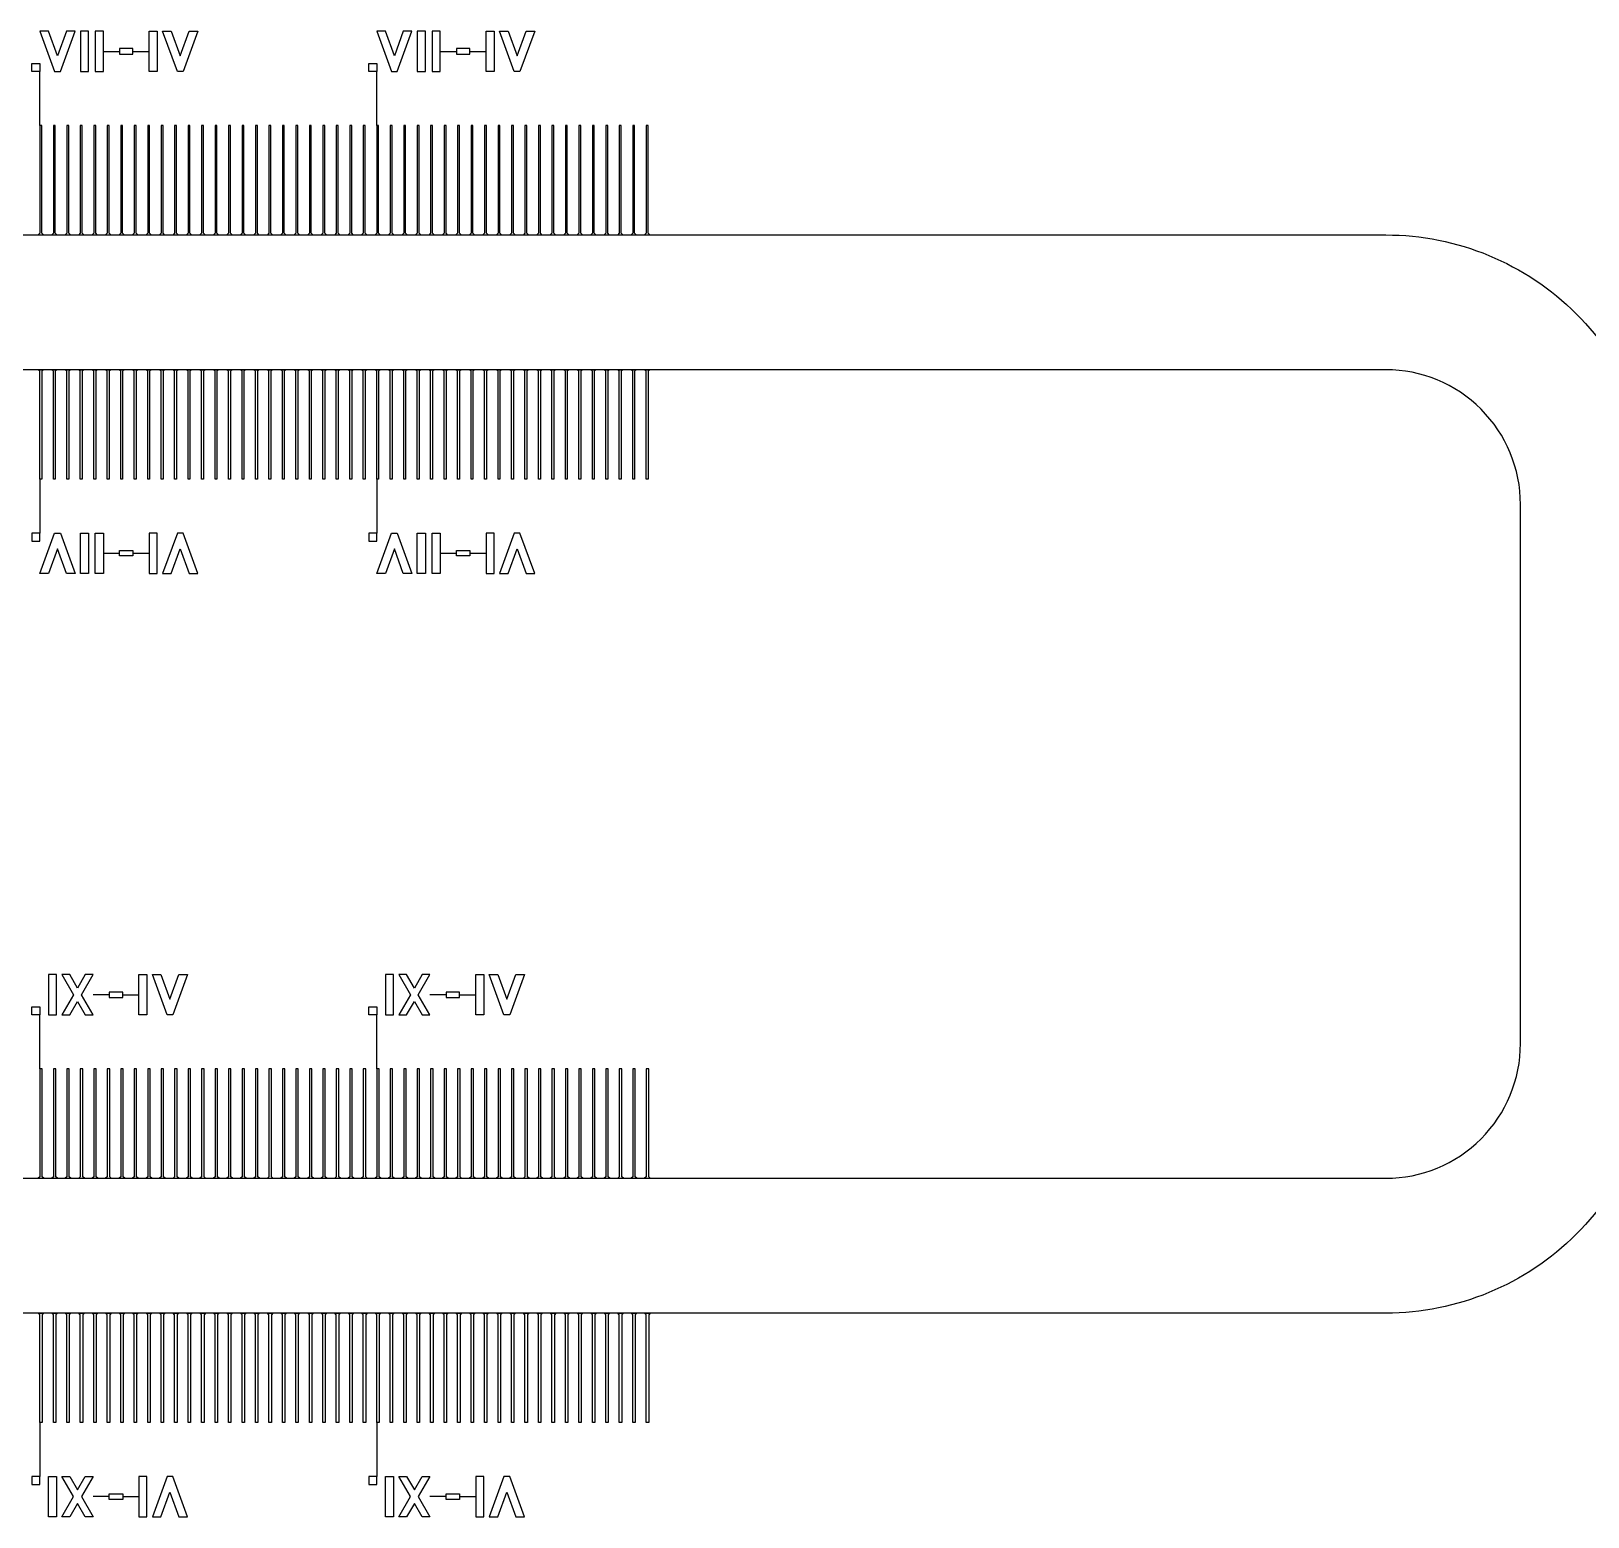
# Model space of a CAD drawing. Extents: x 135699 to 160699, y 112501 to 137501.
# Drawn here: x 149946 to 150524, y 124726 to 125277 of the extents above; entities that cross this region are included whole.
import ezdxf

# ---------------------------------------------------------------- set-up
doc = ezdxf.new("R2010")
doc.units = 13
for name, color, linetype in [('0.7', 50, 'Continuous'), ('0.9', 240, 'Continuous'), ('Main', 140, 'Continuous')]:
    doc.layers.add(name, color=color, linetype=linetype)
doc.layers.add('Write', color=7, linetype='Continuous', true_color=0x839eaa)

msp = doc.modelspace()

# ---------------------------------------------------------------- linework, layer by layer
for p, q in [((149973.23, 125269.41), (149979.23, 125269.41)), ((149984.23, 125269.41), (149990.23, 125269.41)), ((150098.23, 125269.41), (150104.23, 125269.41)), ((150109.23, 125269.41), (150115.23, 125269.41)), ((149949.68, 125241.91), (149949.68, 125261.91)), ((150074.68, 125241.91), (150074.68, 125261.91)), ((149949.68, 125110.71), (149949.68, 125090.71)), ((150074.68, 125110.71), (150074.68, 125090.71)), ((149973.23, 125083.21), (149979.23, 125083.21)), ((149984.23, 125083.21), (149990.23, 125083.21)), ((150098.23, 125083.21), (150104.23, 125083.21)), ((150109.23, 125083.21), (150115.23, 125083.21)), ((149975.42, 124919.41), (149969.42, 124919.41)), ((149980.42, 124919.41), (149986.42, 124919.41)), ((150100.42, 124919.41), (150094.42, 124919.41)), ((150105.42, 124919.41), (150111.42, 124919.41)), ((149949.68, 124891.91), (149949.68, 124911.91)), ((150074.68, 124891.91), (150074.68, 124911.91)), ((149949.68, 124760.71), (149949.68, 124740.71)), ((150074.68, 124760.71), (150074.68, 124740.71)), ((149975.42, 124733.21), (149969.42, 124733.21)), ((149980.42, 124733.21), (149986.42, 124733.21)), ((150100.42, 124733.21), (150094.42, 124733.21)), ((150105.42, 124733.21), (150111.42, 124733.21))]:
    msp.add_line(p, q)
at = {"layer": '0.7'}
for points in [[(149950.98, 125201.31), (149950.38, 125201.91), (149950.38, 125241.91), (149949.68, 125241.91), (149949.68, 125201.91), (149949.08, 125201.31)], [(149955.98, 125201.31), (149955.38, 125201.91), (149955.38, 125241.91), (149954.68, 125241.91), (149954.68, 125201.91), (149954.08, 125201.31)], [(149960.98, 125201.31), (149960.38, 125201.91), (149960.38, 125241.91), (149959.68, 125241.91), (149959.68, 125201.91), (149959.08, 125201.31)], [(149965.98, 125201.31), (149965.38, 125201.91), (149965.38, 125241.91), (149964.68, 125241.91), (149964.68, 125201.91), (149964.08, 125201.31)], [(149970.98, 125201.31), (149970.38, 125201.91), (149970.38, 125241.91), (149969.68, 125241.91), (149969.68, 125201.91), (149969.08, 125201.31)], [(149975.98, 125201.31), (149975.38, 125201.91), (149975.38, 125241.91), (149974.68, 125241.91), (149974.68, 125201.91), (149974.08, 125201.31)], [(149980.98, 125201.31), (149980.38, 125201.91), (149980.38, 125241.91), (149979.68, 125241.91), (149979.68, 125201.91), (149979.08, 125201.31)], [(149985.98, 125201.31), (149985.38, 125201.91), (149985.38, 125241.91), (149984.68, 125241.91), (149984.68, 125201.91), (149984.08, 125201.31)], [(149990.98, 125201.31), (149990.38, 125201.91), (149990.38, 125241.91), (149989.68, 125241.91), (149989.68, 125201.91), (149989.08, 125201.31)], [(149995.98, 125201.31), (149995.38, 125201.91), (149995.38, 125241.91), (149994.68, 125241.91), (149994.68, 125201.91), (149994.08, 125201.31)], [(150000.98, 125201.31), (150000.38, 125201.91), (150000.38, 125241.91), (149999.68, 125241.91), (149999.68, 125201.91), (149999.08, 125201.31)], [(150005.98, 125201.31), (150005.38, 125201.91), (150005.38, 125241.91), (150004.68, 125241.91), (150004.68, 125201.91), (150004.08, 125201.31)], [(150010.98, 125201.31), (150010.38, 125201.91), (150010.38, 125241.91), (150009.68, 125241.91), (150009.68, 125201.91), (150009.08, 125201.31)], [(150015.98, 125201.31), (150015.38, 125201.91), (150015.38, 125241.91), (150014.68, 125241.91), (150014.68, 125201.91), (150014.08, 125201.31)], [(150020.98, 125201.31), (150020.38, 125201.91), (150020.38, 125241.91), (150019.68, 125241.91), (150019.68, 125201.91), (150019.08, 125201.31)], [(150025.98, 125201.31), (150025.38, 125201.91), (150025.38, 125241.91), (150024.68, 125241.91), (150024.68, 125201.91), (150024.08, 125201.31)], [(150030.98, 125201.31), (150030.38, 125201.91), (150030.38, 125241.91), (150029.68, 125241.91), (150029.68, 125201.91), (150029.08, 125201.31)], [(150035.98, 125201.31), (150035.38, 125201.91), (150035.38, 125241.91), (150034.68, 125241.91), (150034.68, 125201.91), (150034.08, 125201.31)], [(150040.98, 125201.31), (150040.38, 125201.91), (150040.38, 125241.91), (150039.68, 125241.91), (150039.68, 125201.91), (150039.08, 125201.31)], [(150045.98, 125201.31), (150045.38, 125201.91), (150045.38, 125241.91), (150044.68, 125241.91), (150044.68, 125201.91), (150044.08, 125201.31)], [(150050.98, 125201.31), (150050.38, 125201.91), (150050.38, 125241.91), (150049.68, 125241.91), (150049.68, 125201.91), (150049.08, 125201.31)], [(150055.98, 125201.31), (150055.38, 125201.91), (150055.38, 125241.91), (150054.68, 125241.91), (150054.68, 125201.91), (150054.08, 125201.31)], [(150060.98, 125201.31), (150060.38, 125201.91), (150060.38, 125241.91), (150059.68, 125241.91), (150059.68, 125201.91), (150059.08, 125201.31)], [(150065.98, 125201.31), (150065.38, 125201.91), (150065.38, 125241.91), (150064.68, 125241.91), (150064.68, 125201.91), (150064.08, 125201.31)], [(150070.98, 125201.31), (150070.38, 125201.91), (150070.38, 125241.91), (150069.68, 125241.91), (150069.68, 125201.91), (150069.08, 125201.31)], [(150075.98, 125201.31), (150075.38, 125201.91), (150075.38, 125241.91), (150074.68, 125241.91), (150074.68, 125201.91), (150074.08, 125201.31)], [(150080.98, 125201.31), (150080.38, 125201.91), (150080.38, 125241.91), (150079.68, 125241.91), (150079.68, 125201.91), (150079.08, 125201.31)], [(150085.98, 125201.31), (150085.38, 125201.91), (150085.38, 125241.91), (150084.68, 125241.91), (150084.68, 125201.91), (150084.08, 125201.31)], [(150090.98, 125201.31), (150090.38, 125201.91), (150090.38, 125241.91), (150089.68, 125241.91), (150089.68, 125201.91), (150089.08, 125201.31)], [(150095.98, 125201.31), (150095.38, 125201.91), (150095.38, 125241.91), (150094.68, 125241.91), (150094.68, 125201.91), (150094.08, 125201.31)], [(150100.98, 125201.31), (150100.38, 125201.91), (150100.38, 125241.91), (150099.68, 125241.91), (150099.68, 125201.91), (150099.08, 125201.31)], [(150105.98, 125201.31), (150105.38, 125201.91), (150105.38, 125241.91), (150104.68, 125241.91), (150104.68, 125201.91), (150104.08, 125201.31)], [(150110.98, 125201.31), (150110.38, 125201.91), (150110.38, 125241.91), (150109.68, 125241.91), (150109.68, 125201.91), (150109.08, 125201.31)], [(150115.98, 125201.31), (150115.38, 125201.91), (150115.38, 125241.91), (150114.68, 125241.91), (150114.68, 125201.91), (150114.08, 125201.31)], [(150120.98, 125201.31), (150120.38, 125201.91), (150120.38, 125241.91), (150119.68, 125241.91), (150119.68, 125201.91), (150119.08, 125201.31)], [(150125.98, 125201.31), (150125.38, 125201.91), (150125.38, 125241.91), (150124.68, 125241.91), (150124.68, 125201.91), (150124.08, 125201.31)], [(150130.98, 125201.31), (150130.38, 125201.91), (150130.38, 125241.91), (150129.68, 125241.91), (150129.68, 125201.91), (150129.08, 125201.31)], [(150135.98, 125201.31), (150135.38, 125201.91), (150135.38, 125241.91), (150134.68, 125241.91), (150134.68, 125201.91), (150134.08, 125201.31)], [(150140.98, 125201.31), (150140.38, 125201.91), (150140.38, 125241.91), (150139.68, 125241.91), (150139.68, 125201.91), (150139.08, 125201.31)], [(150145.98, 125201.31), (150145.38, 125201.91), (150145.38, 125241.91), (150144.68, 125241.91), (150144.68, 125201.91), (150144.08, 125201.31)], [(150150.98, 125201.31), (150150.38, 125201.91), (150150.38, 125241.91), (150149.68, 125241.91), (150149.68, 125201.91), (150149.08, 125201.31)], [(150155.98, 125201.31), (150155.38, 125201.91), (150155.38, 125241.91), (150154.68, 125241.91), (150154.68, 125201.91), (150154.08, 125201.31)], [(150160.98, 125201.31), (150160.38, 125201.91), (150160.38, 125241.91), (150159.68, 125241.91), (150159.68, 125201.91), (150159.08, 125201.31)], [(150165.98, 125201.31), (150165.38, 125201.91), (150165.38, 125241.91), (150164.68, 125241.91), (150164.68, 125201.91), (150164.08, 125201.31)], [(150170.98, 125201.31), (150170.38, 125201.91), (150170.38, 125241.91), (150169.68, 125241.91), (150169.68, 125201.91), (150169.08, 125201.31)], [(150175.98, 125201.31), (150175.38, 125201.91), (150175.38, 125241.91), (150174.68, 125241.91), (150174.68, 125201.91), (150174.08, 125201.31)], [(149950.98, 125151.31), (149950.38, 125150.71), (149950.38, 125110.71), (149949.68, 125110.71), (149949.68, 125150.71), (149949.08, 125151.31)], [(149955.98, 125151.31), (149955.38, 125150.71), (149955.38, 125110.71), (149954.68, 125110.71), (149954.68, 125150.71), (149954.08, 125151.31)], [(149960.98, 125151.31), (149960.38, 125150.71), (149960.38, 125110.71), (149959.68, 125110.71), (149959.68, 125150.71), (149959.08, 125151.31)], [(149965.98, 125151.31), (149965.38, 125150.71), (149965.38, 125110.71), (149964.68, 125110.71), (149964.68, 125150.71), (149964.08, 125151.31)], [(149970.98, 125151.31), (149970.38, 125150.71), (149970.38, 125110.71), (149969.68, 125110.71), (149969.68, 125150.71), (149969.08, 125151.31)], [(149975.98, 125151.31), (149975.38, 125150.71), (149975.38, 125110.71), (149974.68, 125110.71), (149974.68, 125150.71), (149974.08, 125151.31)], [(149980.98, 125151.31), (149980.38, 125150.71), (149980.38, 125110.71), (149979.68, 125110.71), (149979.68, 125150.71), (149979.08, 125151.31)], [(149985.98, 125151.31), (149985.38, 125150.71), (149985.38, 125110.71), (149984.68, 125110.71), (149984.68, 125150.71), (149984.08, 125151.31)], [(149990.98, 125151.31), (149990.38, 125150.71), (149990.38, 125110.71), (149989.68, 125110.71), (149989.68, 125150.71), (149989.08, 125151.31)], [(149995.98, 125151.31), (149995.38, 125150.71), (149995.38, 125110.71), (149994.68, 125110.71), (149994.68, 125150.71), (149994.08, 125151.31)], [(150000.98, 125151.31), (150000.38, 125150.71), (150000.38, 125110.71), (149999.68, 125110.71), (149999.68, 125150.71), (149999.08, 125151.31)], [(150005.98, 125151.31), (150005.38, 125150.71), (150005.38, 125110.71), (150004.68, 125110.71), (150004.68, 125150.71), (150004.08, 125151.31)], [(150010.98, 125151.31), (150010.38, 125150.71), (150010.38, 125110.71), (150009.68, 125110.71), (150009.68, 125150.71), (150009.08, 125151.31)], [(150015.98, 125151.31), (150015.38, 125150.71), (150015.38, 125110.71), (150014.68, 125110.71), (150014.68, 125150.71), (150014.08, 125151.31)], [(150020.98, 125151.31), (150020.38, 125150.71), (150020.38, 125110.71), (150019.68, 125110.71), (150019.68, 125150.71), (150019.08, 125151.31)], [(150025.98, 125151.31), (150025.38, 125150.71), (150025.38, 125110.71), (150024.68, 125110.71), (150024.68, 125150.71), (150024.08, 125151.31)], [(150030.98, 125151.31), (150030.38, 125150.71), (150030.38, 125110.71), (150029.68, 125110.71), (150029.68, 125150.71), (150029.08, 125151.31)], [(150035.98, 125151.31), (150035.38, 125150.71), (150035.38, 125110.71), (150034.68, 125110.71), (150034.68, 125150.71), (150034.08, 125151.31)], [(150040.98, 125151.31), (150040.38, 125150.71), (150040.38, 125110.71), (150039.68, 125110.71), (150039.68, 125150.71), (150039.08, 125151.31)], [(150045.98, 125151.31), (150045.38, 125150.71), (150045.38, 125110.71), (150044.68, 125110.71), (150044.68, 125150.71), (150044.08, 125151.31)], [(150050.98, 125151.31), (150050.38, 125150.71), (150050.38, 125110.71), (150049.68, 125110.71), (150049.68, 125150.71), (150049.08, 125151.31)], [(150055.98, 125151.31), (150055.38, 125150.71), (150055.38, 125110.71), (150054.68, 125110.71), (150054.68, 125150.71), (150054.08, 125151.31)], [(150060.98, 125151.31), (150060.38, 125150.71), (150060.38, 125110.71), (150059.68, 125110.71), (150059.68, 125150.71), (150059.08, 125151.31)], [(150065.98, 125151.31), (150065.38, 125150.71), (150065.38, 125110.71), (150064.68, 125110.71), (150064.68, 125150.71), (150064.08, 125151.31)], [(150070.98, 125151.31), (150070.38, 125150.71), (150070.38, 125110.71), (150069.68, 125110.71), (150069.68, 125150.71), (150069.08, 125151.31)], [(150075.98, 125151.31), (150075.38, 125150.71), (150075.38, 125110.71), (150074.68, 125110.71), (150074.68, 125150.71), (150074.08, 125151.31)], [(150080.98, 125151.31), (150080.38, 125150.71), (150080.38, 125110.71), (150079.68, 125110.71), (150079.68, 125150.71), (150079.08, 125151.31)], [(150085.98, 125151.31), (150085.38, 125150.71), (150085.38, 125110.71), (150084.68, 125110.71), (150084.68, 125150.71), (150084.08, 125151.31)], [(150090.98, 125151.31), (150090.38, 125150.71), (150090.38, 125110.71), (150089.68, 125110.71), (150089.68, 125150.71), (150089.08, 125151.31)], [(150095.98, 125151.31), (150095.38, 125150.71), (150095.38, 125110.71), (150094.68, 125110.71), (150094.68, 125150.71), (150094.08, 125151.31)], [(150100.98, 125151.31), (150100.38, 125150.71), (150100.38, 125110.71), (150099.68, 125110.71), (150099.68, 125150.71), (150099.08, 125151.31)], [(150105.98, 125151.31), (150105.38, 125150.71), (150105.38, 125110.71), (150104.68, 125110.71), (150104.68, 125150.71), (150104.08, 125151.31)], [(150110.98, 125151.31), (150110.38, 125150.71), (150110.38, 125110.71), (150109.68, 125110.71), (150109.68, 125150.71), (150109.08, 125151.31)], [(150115.98, 125151.31), (150115.38, 125150.71), (150115.38, 125110.71), (150114.68, 125110.71), (150114.68, 125150.71), (150114.08, 125151.31)], [(150120.98, 125151.31), (150120.38, 125150.71), (150120.38, 125110.71), (150119.68, 125110.71), (150119.68, 125150.71), (150119.08, 125151.31)], [(150125.98, 125151.31), (150125.38, 125150.71), (150125.38, 125110.71), (150124.68, 125110.71), (150124.68, 125150.71), (150124.08, 125151.31)], [(150130.98, 125151.31), (150130.38, 125150.71), (150130.38, 125110.71), (150129.68, 125110.71), (150129.68, 125150.71), (150129.08, 125151.31)], [(150135.98, 125151.31), (150135.38, 125150.71), (150135.38, 125110.71), (150134.68, 125110.71), (150134.68, 125150.71), (150134.08, 125151.31)], [(150140.98, 125151.31), (150140.38, 125150.71), (150140.38, 125110.71), (150139.68, 125110.71), (150139.68, 125150.71), (150139.08, 125151.31)], [(150145.98, 125151.31), (150145.38, 125150.71), (150145.38, 125110.71), (150144.68, 125110.71), (150144.68, 125150.71), (150144.08, 125151.31)], [(150150.98, 125151.31), (150150.38, 125150.71), (150150.38, 125110.71), (150149.68, 125110.71), (150149.68, 125150.71), (150149.08, 125151.31)], [(150155.98, 125151.31), (150155.38, 125150.71), (150155.38, 125110.71), (150154.68, 125110.71), (150154.68, 125150.71), (150154.08, 125151.31)], [(150160.98, 125151.31), (150160.38, 125150.71), (150160.38, 125110.71), (150159.68, 125110.71), (150159.68, 125150.71), (150159.08, 125151.31)], [(150165.98, 125151.31), (150165.38, 125150.71), (150165.38, 125110.71), (150164.68, 125110.71), (150164.68, 125150.71), (150164.08, 125151.31)], [(150170.98, 125151.31), (150170.38, 125150.71), (150170.38, 125110.71), (150169.68, 125110.71), (150169.68, 125150.71), (150169.08, 125151.31)], [(150175.98, 125151.31), (150175.38, 125150.71), (150175.38, 125110.71), (150174.68, 125110.71), (150174.68, 125150.71), (150174.08, 125151.31)]]:
    msp.add_lwpolyline(points, close=True, dxfattribs=at)
at = {"layer": '0.9'}
for points in [[(149951.18, 124851.31), (149950.58, 124851.91), (149950.58, 124891.91), (149949.68, 124891.91), (149949.68, 124851.91), (149949.08, 124851.31)], [(149956.18, 124851.31), (149955.58, 124851.91), (149955.58, 124891.91), (149954.68, 124891.91), (149954.68, 124851.91), (149954.08, 124851.31)], [(149961.18, 124851.31), (149960.58, 124851.91), (149960.58, 124891.91), (149959.68, 124891.91), (149959.68, 124851.91), (149959.08, 124851.31)], [(149966.18, 124851.31), (149965.58, 124851.91), (149965.58, 124891.91), (149964.68, 124891.91), (149964.68, 124851.91), (149964.08, 124851.31)], [(149971.18, 124851.31), (149970.58, 124851.91), (149970.58, 124891.91), (149969.68, 124891.91), (149969.68, 124851.91), (149969.08, 124851.31)], [(149976.18, 124851.31), (149975.58, 124851.91), (149975.58, 124891.91), (149974.68, 124891.91), (149974.68, 124851.91), (149974.08, 124851.31)], [(149981.18, 124851.31), (149980.58, 124851.91), (149980.58, 124891.91), (149979.68, 124891.91), (149979.68, 124851.91), (149979.08, 124851.31)], [(149986.18, 124851.31), (149985.58, 124851.91), (149985.58, 124891.91), (149984.68, 124891.91), (149984.68, 124851.91), (149984.08, 124851.31)], [(149991.18, 124851.31), (149990.58, 124851.91), (149990.58, 124891.91), (149989.68, 124891.91), (149989.68, 124851.91), (149989.08, 124851.31)], [(149996.18, 124851.31), (149995.58, 124851.91), (149995.58, 124891.91), (149994.68, 124891.91), (149994.68, 124851.91), (149994.08, 124851.31)], [(150001.18, 124851.31), (150000.58, 124851.91), (150000.58, 124891.91), (149999.68, 124891.91), (149999.68, 124851.91), (149999.08, 124851.31)], [(150006.18, 124851.31), (150005.58, 124851.91), (150005.58, 124891.91), (150004.68, 124891.91), (150004.68, 124851.91), (150004.08, 124851.31)], [(150011.18, 124851.31), (150010.58, 124851.91), (150010.58, 124891.91), (150009.68, 124891.91), (150009.68, 124851.91), (150009.08, 124851.31)], [(150016.18, 124851.31), (150015.58, 124851.91), (150015.58, 124891.91), (150014.68, 124891.91), (150014.68, 124851.91), (150014.08, 124851.31)], [(150021.18, 124851.31), (150020.58, 124851.91), (150020.58, 124891.91), (150019.68, 124891.91), (150019.68, 124851.91), (150019.08, 124851.31)], [(150026.18, 124851.31), (150025.58, 124851.91), (150025.58, 124891.91), (150024.68, 124891.91), (150024.68, 124851.91), (150024.08, 124851.31)], [(150031.18, 124851.31), (150030.58, 124851.91), (150030.58, 124891.91), (150029.68, 124891.91), (150029.68, 124851.91), (150029.08, 124851.31)], [(150036.18, 124851.31), (150035.58, 124851.91), (150035.58, 124891.91), (150034.68, 124891.91), (150034.68, 124851.91), (150034.08, 124851.31)], [(150041.18, 124851.31), (150040.58, 124851.91), (150040.58, 124891.91), (150039.68, 124891.91), (150039.68, 124851.91), (150039.08, 124851.31)], [(150046.18, 124851.31), (150045.58, 124851.91), (150045.58, 124891.91), (150044.68, 124891.91), (150044.68, 124851.91), (150044.08, 124851.31)], [(150051.18, 124851.31), (150050.58, 124851.91), (150050.58, 124891.91), (150049.68, 124891.91), (150049.68, 124851.91), (150049.08, 124851.31)], [(150056.18, 124851.31), (150055.58, 124851.91), (150055.58, 124891.91), (150054.68, 124891.91), (150054.68, 124851.91), (150054.08, 124851.31)], [(150061.18, 124851.31), (150060.58, 124851.91), (150060.58, 124891.91), (150059.68, 124891.91), (150059.68, 124851.91), (150059.08, 124851.31)], [(150066.18, 124851.31), (150065.58, 124851.91), (150065.58, 124891.91), (150064.68, 124891.91), (150064.68, 124851.91), (150064.08, 124851.31)], [(150071.18, 124851.31), (150070.58, 124851.91), (150070.58, 124891.91), (150069.68, 124891.91), (150069.68, 124851.91), (150069.08, 124851.31)], [(150076.18, 124851.31), (150075.58, 124851.91), (150075.58, 124891.91), (150074.68, 124891.91), (150074.68, 124851.91), (150074.08, 124851.31)], [(150081.18, 124851.31), (150080.58, 124851.91), (150080.58, 124891.91), (150079.68, 124891.91), (150079.68, 124851.91), (150079.08, 124851.31)], [(150086.18, 124851.31), (150085.58, 124851.91), (150085.58, 124891.91), (150084.68, 124891.91), (150084.68, 124851.91), (150084.08, 124851.31)], [(150091.18, 124851.31), (150090.58, 124851.91), (150090.58, 124891.91), (150089.68, 124891.91), (150089.68, 124851.91), (150089.08, 124851.31)], [(150096.18, 124851.31), (150095.58, 124851.91), (150095.58, 124891.91), (150094.68, 124891.91), (150094.68, 124851.91), (150094.08, 124851.31)], [(150101.18, 124851.31), (150100.58, 124851.91), (150100.58, 124891.91), (150099.68, 124891.91), (150099.68, 124851.91), (150099.08, 124851.31)], [(150106.18, 124851.31), (150105.58, 124851.91), (150105.58, 124891.91), (150104.68, 124891.91), (150104.68, 124851.91), (150104.08, 124851.31)], [(150111.18, 124851.31), (150110.58, 124851.91), (150110.58, 124891.91), (150109.68, 124891.91), (150109.68, 124851.91), (150109.08, 124851.31)], [(150116.18, 124851.31), (150115.58, 124851.91), (150115.58, 124891.91), (150114.68, 124891.91), (150114.68, 124851.91), (150114.08, 124851.31)], [(150121.18, 124851.31), (150120.58, 124851.91), (150120.58, 124891.91), (150119.68, 124891.91), (150119.68, 124851.91), (150119.08, 124851.31)], [(150126.18, 124851.31), (150125.58, 124851.91), (150125.58, 124891.91), (150124.68, 124891.91), (150124.68, 124851.91), (150124.08, 124851.31)], [(150131.18, 124851.31), (150130.58, 124851.91), (150130.58, 124891.91), (150129.68, 124891.91), (150129.68, 124851.91), (150129.08, 124851.31)], [(150136.18, 124851.31), (150135.58, 124851.91), (150135.58, 124891.91), (150134.68, 124891.91), (150134.68, 124851.91), (150134.08, 124851.31)], [(150141.18, 124851.31), (150140.58, 124851.91), (150140.58, 124891.91), (150139.68, 124891.91), (150139.68, 124851.91), (150139.08, 124851.31)], [(150146.18, 124851.31), (150145.58, 124851.91), (150145.58, 124891.91), (150144.68, 124891.91), (150144.68, 124851.91), (150144.08, 124851.31)], [(150151.18, 124851.31), (150150.58, 124851.91), (150150.58, 124891.91), (150149.68, 124891.91), (150149.68, 124851.91), (150149.08, 124851.31)], [(150156.18, 124851.31), (150155.58, 124851.91), (150155.58, 124891.91), (150154.68, 124891.91), (150154.68, 124851.91), (150154.08, 124851.31)], [(150161.18, 124851.31), (150160.58, 124851.91), (150160.58, 124891.91), (150159.68, 124891.91), (150159.68, 124851.91), (150159.08, 124851.31)], [(150166.18, 124851.31), (150165.58, 124851.91), (150165.58, 124891.91), (150164.68, 124891.91), (150164.68, 124851.91), (150164.08, 124851.31)], [(150171.18, 124851.31), (150170.58, 124851.91), (150170.58, 124891.91), (150169.68, 124891.91), (150169.68, 124851.91), (150169.08, 124851.31)], [(150176.18, 124851.31), (150175.58, 124851.91), (150175.58, 124891.91), (150174.68, 124891.91), (150174.68, 124851.91), (150174.08, 124851.31)], [(149951.18, 124801.31), (149950.58, 124800.71), (149950.58, 124760.71), (149949.68, 124760.71), (149949.68, 124800.71), (149949.08, 124801.31)], [(149956.18, 124801.31), (149955.58, 124800.71), (149955.58, 124760.71), (149954.68, 124760.71), (149954.68, 124800.71), (149954.08, 124801.31)], [(149961.18, 124801.31), (149960.58, 124800.71), (149960.58, 124760.71), (149959.68, 124760.71), (149959.68, 124800.71), (149959.08, 124801.31)], [(149966.18, 124801.31), (149965.58, 124800.71), (149965.58, 124760.71), (149964.68, 124760.71), (149964.68, 124800.71), (149964.08, 124801.31)], [(149971.18, 124801.31), (149970.58, 124800.71), (149970.58, 124760.71), (149969.68, 124760.71), (149969.68, 124800.71), (149969.08, 124801.31)], [(149976.18, 124801.31), (149975.58, 124800.71), (149975.58, 124760.71), (149974.68, 124760.71), (149974.68, 124800.71), (149974.08, 124801.31)], [(149981.18, 124801.31), (149980.58, 124800.71), (149980.58, 124760.71), (149979.68, 124760.71), (149979.68, 124800.71), (149979.08, 124801.31)], [(149986.18, 124801.31), (149985.58, 124800.71), (149985.58, 124760.71), (149984.68, 124760.71), (149984.68, 124800.71), (149984.08, 124801.31)], [(149991.18, 124801.31), (149990.58, 124800.71), (149990.58, 124760.71), (149989.68, 124760.71), (149989.68, 124800.71), (149989.08, 124801.31)], [(149996.18, 124801.31), (149995.58, 124800.71), (149995.58, 124760.71), (149994.68, 124760.71), (149994.68, 124800.71), (149994.08, 124801.31)], [(150001.18, 124801.31), (150000.58, 124800.71), (150000.58, 124760.71), (149999.68, 124760.71), (149999.68, 124800.71), (149999.08, 124801.31)], [(150006.18, 124801.31), (150005.58, 124800.71), (150005.58, 124760.71), (150004.68, 124760.71), (150004.68, 124800.71), (150004.08, 124801.31)], [(150011.18, 124801.31), (150010.58, 124800.71), (150010.58, 124760.71), (150009.68, 124760.71), (150009.68, 124800.71), (150009.08, 124801.31)], [(150016.18, 124801.31), (150015.58, 124800.71), (150015.58, 124760.71), (150014.68, 124760.71), (150014.68, 124800.71), (150014.08, 124801.31)], [(150021.18, 124801.31), (150020.58, 124800.71), (150020.58, 124760.71), (150019.68, 124760.71), (150019.68, 124800.71), (150019.08, 124801.31)], [(150026.18, 124801.31), (150025.58, 124800.71), (150025.58, 124760.71), (150024.68, 124760.71), (150024.68, 124800.71), (150024.08, 124801.31)], [(150031.18, 124801.31), (150030.58, 124800.71), (150030.58, 124760.71), (150029.68, 124760.71), (150029.68, 124800.71), (150029.08, 124801.31)], [(150036.18, 124801.31), (150035.58, 124800.71), (150035.58, 124760.71), (150034.68, 124760.71), (150034.68, 124800.71), (150034.08, 124801.31)], [(150041.18, 124801.31), (150040.58, 124800.71), (150040.58, 124760.71), (150039.68, 124760.71), (150039.68, 124800.71), (150039.08, 124801.31)], [(150046.18, 124801.31), (150045.58, 124800.71), (150045.58, 124760.71), (150044.68, 124760.71), (150044.68, 124800.71), (150044.08, 124801.31)], [(150051.18, 124801.31), (150050.58, 124800.71), (150050.58, 124760.71), (150049.68, 124760.71), (150049.68, 124800.71), (150049.08, 124801.31)], [(150056.18, 124801.31), (150055.58, 124800.71), (150055.58, 124760.71), (150054.68, 124760.71), (150054.68, 124800.71), (150054.08, 124801.31)], [(150061.18, 124801.31), (150060.58, 124800.71), (150060.58, 124760.71), (150059.68, 124760.71), (150059.68, 124800.71), (150059.08, 124801.31)], [(150066.18, 124801.31), (150065.58, 124800.71), (150065.58, 124760.71), (150064.68, 124760.71), (150064.68, 124800.71), (150064.08, 124801.31)], [(150071.18, 124801.31), (150070.58, 124800.71), (150070.58, 124760.71), (150069.68, 124760.71), (150069.68, 124800.71), (150069.08, 124801.31)], [(150076.18, 124801.31), (150075.58, 124800.71), (150075.58, 124760.71), (150074.68, 124760.71), (150074.68, 124800.71), (150074.08, 124801.31)], [(150081.18, 124801.31), (150080.58, 124800.71), (150080.58, 124760.71), (150079.68, 124760.71), (150079.68, 124800.71), (150079.08, 124801.31)], [(150086.18, 124801.31), (150085.58, 124800.71), (150085.58, 124760.71), (150084.68, 124760.71), (150084.68, 124800.71), (150084.08, 124801.31)], [(150091.18, 124801.31), (150090.58, 124800.71), (150090.58, 124760.71), (150089.68, 124760.71), (150089.68, 124800.71), (150089.08, 124801.31)], [(150096.18, 124801.31), (150095.58, 124800.71), (150095.58, 124760.71), (150094.68, 124760.71), (150094.68, 124800.71), (150094.08, 124801.31)], [(150101.18, 124801.31), (150100.58, 124800.71), (150100.58, 124760.71), (150099.68, 124760.71), (150099.68, 124800.71), (150099.08, 124801.31)], [(150106.18, 124801.31), (150105.58, 124800.71), (150105.58, 124760.71), (150104.68, 124760.71), (150104.68, 124800.71), (150104.08, 124801.31)], [(150111.18, 124801.31), (150110.58, 124800.71), (150110.58, 124760.71), (150109.68, 124760.71), (150109.68, 124800.71), (150109.08, 124801.31)], [(150116.18, 124801.31), (150115.58, 124800.71), (150115.58, 124760.71), (150114.68, 124760.71), (150114.68, 124800.71), (150114.08, 124801.31)], [(150121.18, 124801.31), (150120.58, 124800.71), (150120.58, 124760.71), (150119.68, 124760.71), (150119.68, 124800.71), (150119.08, 124801.31)], [(150126.18, 124801.31), (150125.58, 124800.71), (150125.58, 124760.71), (150124.68, 124760.71), (150124.68, 124800.71), (150124.08, 124801.31)], [(150131.18, 124801.31), (150130.58, 124800.71), (150130.58, 124760.71), (150129.68, 124760.71), (150129.68, 124800.71), (150129.08, 124801.31)], [(150136.18, 124801.31), (150135.58, 124800.71), (150135.58, 124760.71), (150134.68, 124760.71), (150134.68, 124800.71), (150134.08, 124801.31)], [(150141.18, 124801.31), (150140.58, 124800.71), (150140.58, 124760.71), (150139.68, 124760.71), (150139.68, 124800.71), (150139.08, 124801.31)], [(150146.18, 124801.31), (150145.58, 124800.71), (150145.58, 124760.71), (150144.68, 124760.71), (150144.68, 124800.71), (150144.08, 124801.31)], [(150151.18, 124801.31), (150150.58, 124800.71), (150150.58, 124760.71), (150149.68, 124760.71), (150149.68, 124800.71), (150149.08, 124801.31)], [(150156.18, 124801.31), (150155.58, 124800.71), (150155.58, 124760.71), (150154.68, 124760.71), (150154.68, 124800.71), (150154.08, 124801.31)], [(150161.18, 124801.31), (150160.58, 124800.71), (150160.58, 124760.71), (150159.68, 124760.71), (150159.68, 124800.71), (150159.08, 124801.31)], [(150166.18, 124801.31), (150165.58, 124800.71), (150165.58, 124760.71), (150164.68, 124760.71), (150164.68, 124800.71), (150164.08, 124801.31)], [(150171.18, 124801.31), (150170.58, 124800.71), (150170.58, 124760.71), (150169.68, 124760.71), (150169.68, 124800.71), (150169.08, 124801.31)], [(150176.18, 124801.31), (150175.58, 124800.71), (150175.58, 124760.71), (150174.68, 124760.71), (150174.68, 124800.71), (150174.08, 124801.31)]]:
    msp.add_lwpolyline(points, close=True, dxfattribs=at)
at = {"layer": 'Main'}
for points in [[(150449.08, 125201.31, -0.414214), (150549.08, 125101.31), (150549.08, 124901.31, -0.414214), (150449.08, 124801.31), (145949.08, 124801.31, -0.414214), (145849.08, 124901.31), (145849.08, 125101.31, -0.414214), (145949.08, 125201.31)], [(150449.08, 125151.31), (145949.08, 125151.31, 0.414214), (145899.08, 125101.31), (145899.08, 124901.31, 0.414214), (145949.08, 124851.31), (150449.08, 124851.31, 0.414214), (150499.08, 124901.31), (150499.08, 125101.31, 0.414214)]]:
    msp.add_lwpolyline(points, format="xyb", close=True, dxfattribs=at)
at = {"layer": 'Write'}
for points in [[(149956.21, 125267.76), (149952.87, 125276.91), (149949.68, 125276.91), (149955.14, 125261.91), (149957.27, 125261.91), (149962.73, 125276.91), (149959.54, 125276.91)], [(149967.73, 125261.91), (149967.73, 125276.91), (149964.73, 125276.91), (149964.73, 125261.91)], [(149973.23, 125261.91), (149973.23, 125276.91), (149970.23, 125276.91), (149970.23, 125261.91)], [(149990.23, 125261.91), (149990.23, 125276.91), (149993.23, 125276.91), (149993.23, 125261.91)], [(150001.75, 125267.76), (150005.08, 125276.91), (150008.28, 125276.91), (150002.82, 125261.91), (150000.69, 125261.91), (149995.23, 125276.91), (149998.42, 125276.91)], [(150081.21, 125267.76), (150077.87, 125276.91), (150074.68, 125276.91), (150080.14, 125261.91), (150082.27, 125261.91), (150087.73, 125276.91), (150084.54, 125276.91)], [(150092.73, 125261.91), (150092.73, 125276.91), (150089.73, 125276.91), (150089.73, 125261.91)], [(150098.23, 125261.91), (150098.23, 125276.91), (150095.23, 125276.91), (150095.23, 125261.91)], [(150115.23, 125261.91), (150115.23, 125276.91), (150118.23, 125276.91), (150118.23, 125261.91)], [(150126.75, 125267.76), (150130.08, 125276.91), (150133.28, 125276.91), (150127.82, 125261.91), (150125.69, 125261.91), (150120.23, 125276.91), (150123.42, 125276.91)], [(149984.23, 125268.41), (149984.23, 125270.41), (149979.23, 125270.41), (149979.23, 125268.41)], [(150109.23, 125268.41), (150109.23, 125270.41), (150104.23, 125270.41), (150104.23, 125268.41)], [(149946.68, 125261.91), (149946.68, 125264.91), (149949.68, 125264.91), (149949.68, 125261.91)], [(150071.68, 125261.91), (150071.68, 125264.91), (150074.68, 125264.91), (150074.68, 125261.91)], [(149946.68, 125090.71), (149946.68, 125087.71), (149949.68, 125087.71), (149949.68, 125090.71)], [(149956.21, 125084.86), (149952.87, 125075.71), (149949.68, 125075.71), (149955.14, 125090.71), (149957.27, 125090.71), (149962.73, 125075.71), (149959.54, 125075.71)], [(149967.73, 125090.71), (149967.73, 125075.71), (149964.73, 125075.71), (149964.73, 125090.71)], [(149973.23, 125090.71), (149973.23, 125075.71), (149970.23, 125075.71), (149970.23, 125090.71)], [(149990.23, 125090.71), (149990.23, 125075.71), (149993.23, 125075.71), (149993.23, 125090.71)], [(150001.75, 125084.86), (150005.08, 125075.71), (150008.28, 125075.71), (150002.82, 125090.71), (150000.69, 125090.71), (149995.23, 125075.71), (149998.42, 125075.71)], [(150071.68, 125090.71), (150071.68, 125087.71), (150074.68, 125087.71), (150074.68, 125090.71)], [(150081.21, 125084.86), (150077.87, 125075.71), (150074.68, 125075.71), (150080.14, 125090.71), (150082.27, 125090.71), (150087.73, 125075.71), (150084.54, 125075.71)], [(150092.73, 125090.71), (150092.73, 125075.71), (150089.73, 125075.71), (150089.73, 125090.71)], [(150098.23, 125090.71), (150098.23, 125075.71), (150095.23, 125075.71), (150095.23, 125090.71)], [(150115.23, 125090.71), (150115.23, 125075.71), (150118.23, 125075.71), (150118.23, 125090.71)], [(150126.75, 125084.86), (150130.08, 125075.71), (150133.28, 125075.71), (150127.82, 125090.71), (150125.69, 125090.71), (150120.23, 125075.71), (150123.42, 125075.71)], [(149984.23, 125084.21), (149984.23, 125082.21), (149979.23, 125082.21), (149979.23, 125084.21)], [(150109.23, 125084.21), (150109.23, 125082.21), (150104.23, 125082.21), (150104.23, 125084.21)], [(149955.87, 124911.91), (149955.87, 124926.91), (149952.87, 124926.91), (149952.87, 124911.91)], [(149960.76, 124911.91), (149963.65, 124916.91), (149966.54, 124911.91), (149969.42, 124911.91), (149965.09, 124919.41), (149969.42, 124926.91), (149966.54, 124926.91), (149963.65, 124921.91), (149960.76, 124926.91), (149957.87, 124926.91), (149962.21, 124919.41), (149957.87, 124911.91)], [(149986.42, 124911.91), (149986.42, 124926.91), (149989.42, 124926.91), (149989.42, 124911.91)], [(149997.95, 124917.76), (150001.28, 124926.91), (150004.47, 124926.91), (149999.01, 124911.91), (149996.88, 124911.91), (149991.42, 124926.91), (149994.61, 124926.91)], [(150080.87, 124911.91), (150080.87, 124926.91), (150077.87, 124926.91), (150077.87, 124911.91)], [(150085.76, 124911.91), (150088.65, 124916.91), (150091.54, 124911.91), (150094.42, 124911.91), (150090.09, 124919.41), (150094.42, 124926.91), (150091.54, 124926.91), (150088.65, 124921.91), (150085.76, 124926.91), (150082.87, 124926.91), (150087.21, 124919.41), (150082.87, 124911.91)], [(150111.42, 124911.91), (150111.42, 124926.91), (150114.42, 124926.91), (150114.42, 124911.91)], [(150122.95, 124917.76), (150126.28, 124926.91), (150129.47, 124926.91), (150124.01, 124911.91), (150121.88, 124911.91), (150116.42, 124926.91), (150119.61, 124926.91)], [(149980.42, 124918.41), (149980.42, 124920.41), (149975.42, 124920.41), (149975.42, 124918.41)], [(150105.42, 124918.41), (150105.42, 124920.41), (150100.42, 124920.41), (150100.42, 124918.41)], [(149946.68, 124911.91), (149946.68, 124914.91), (149949.68, 124914.91), (149949.68, 124911.91)], [(150071.68, 124911.91), (150071.68, 124914.91), (150074.68, 124914.91), (150074.68, 124911.91)], [(149946.68, 124740.71), (149946.68, 124737.71), (149949.68, 124737.71), (149949.68, 124740.71)], [(149955.87, 124740.71), (149955.87, 124725.71), (149952.87, 124725.71), (149952.87, 124740.71)], [(149960.76, 124740.71), (149963.65, 124735.71), (149966.54, 124740.71), (149969.42, 124740.71), (149965.09, 124733.21), (149969.42, 124725.71), (149966.54, 124725.71), (149963.65, 124730.71), (149960.76, 124725.71), (149957.87, 124725.71), (149962.21, 124733.21), (149957.87, 124740.71)], [(149986.42, 124740.71), (149986.42, 124725.71), (149989.42, 124725.71), (149989.42, 124740.71)], [(149997.95, 124734.86), (150001.28, 124725.71), (150004.47, 124725.71), (149999.01, 124740.71), (149996.88, 124740.71), (149991.42, 124725.71), (149994.61, 124725.71)], [(150071.68, 124740.71), (150071.68, 124737.71), (150074.68, 124737.71), (150074.68, 124740.71)], [(150080.87, 124740.71), (150080.87, 124725.71), (150077.87, 124725.71), (150077.87, 124740.71)], [(150085.76, 124740.71), (150088.65, 124735.71), (150091.54, 124740.71), (150094.42, 124740.71), (150090.09, 124733.21), (150094.42, 124725.71), (150091.54, 124725.71), (150088.65, 124730.71), (150085.76, 124725.71), (150082.87, 124725.71), (150087.21, 124733.21), (150082.87, 124740.71)], [(150111.42, 124740.71), (150111.42, 124725.71), (150114.42, 124725.71), (150114.42, 124740.71)], [(150122.95, 124734.86), (150126.28, 124725.71), (150129.47, 124725.71), (150124.01, 124740.71), (150121.88, 124740.71), (150116.42, 124725.71), (150119.61, 124725.71)], [(149980.42, 124734.21), (149980.42, 124732.21), (149975.42, 124732.21), (149975.42, 124734.21)], [(150105.42, 124734.21), (150105.42, 124732.21), (150100.42, 124732.21), (150100.42, 124734.21)]]:
    msp.add_lwpolyline(points, close=True, dxfattribs=at)

doc.saveas('drawing.dxf')
